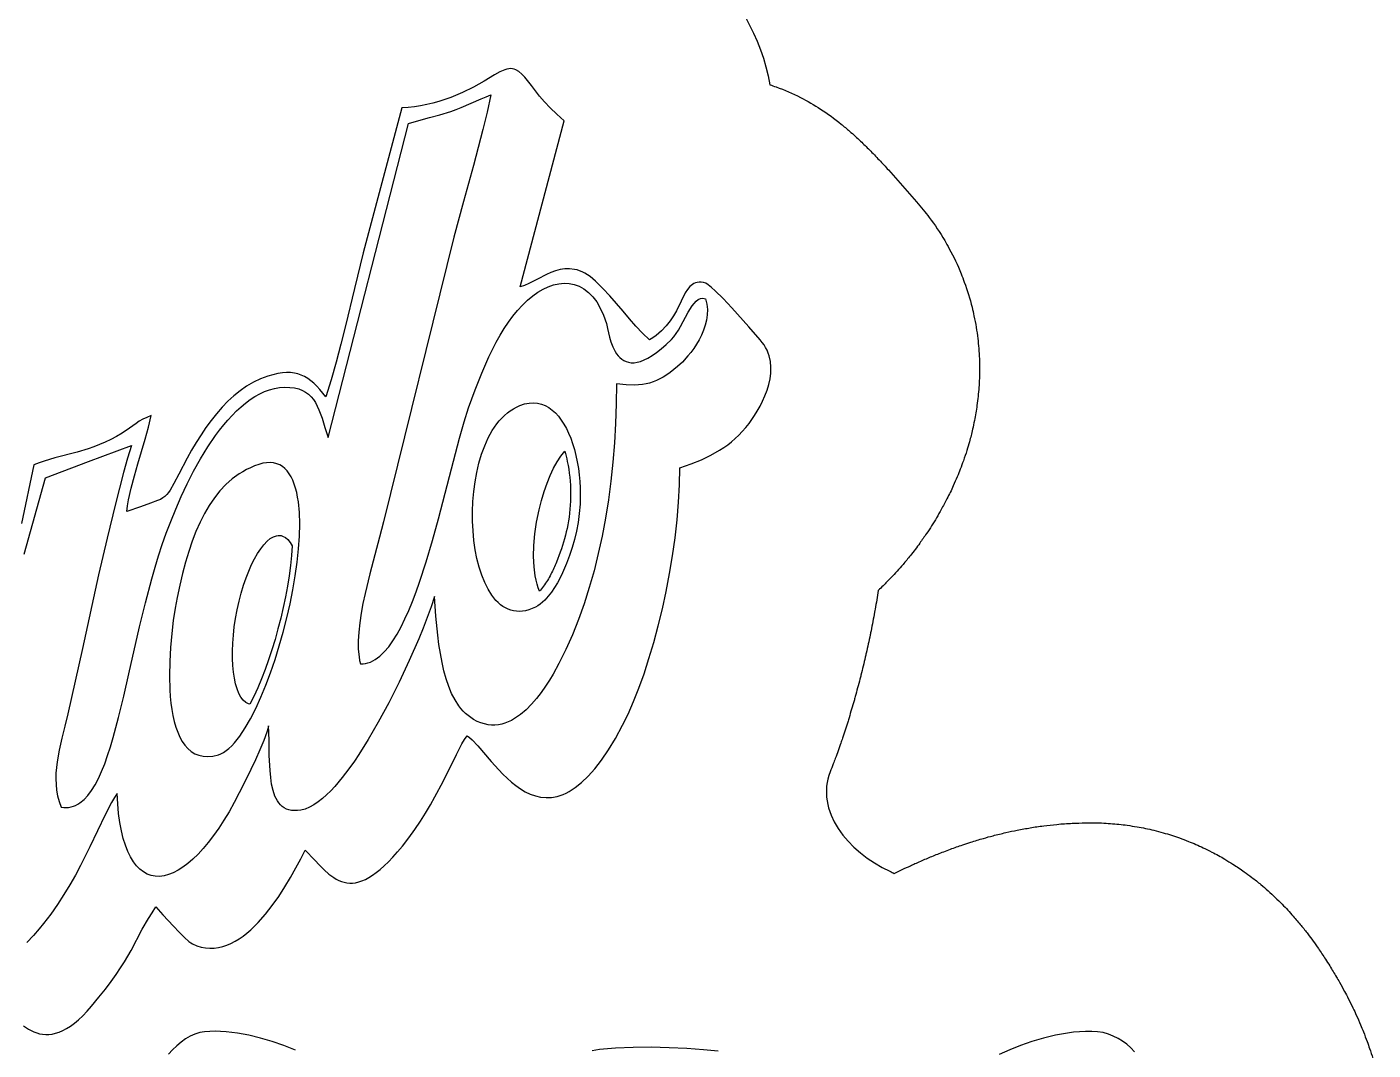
# Model space of a CAD drawing. Extents: x 0 to 500, y 0 to 300.
# Drawn here: x 126.5 to 223.3, y 89.5 to 163.1 of the extents above; entities that cross this region are included whole.
import ezdxf

# ---------------------------------------------------------------- set-up
doc = ezdxf.new("R2010")
doc.units = 0
doc.layers.add('Nível Padrão', color=18, linetype='CONTINUOUS')

msp = doc.modelspace()

# ---------------------------------------------------------------- linework, layer by layer
at = {"layer": 'Nível Padrão'}
msp.add_lwpolyline([(174.877, 167.779, -0.174713), (179.932, 158.948, -0.008094), (180.39, 158.787, -0.030522), (182.138, 158.029, -0.026651), (183.586, 157.188, -0.030434), (185.061, 156.114, -0.0031), (185.664, 155.607, -0.017986), (186.464, 154.883, -0.001284), (187.102, 154.255, -0.008364), (187.454, 153.898, -0.001195), (188.134, 153.176, -0.008158), (188.463, 152.814), (190.484, 150.523, -0.012552), (190.968, 149.946, -0.004757), (191.392, 149.4, -0.03336), (192.505, 147.739, -0.004842), (192.834, 147.154, -0.033152), (193.685, 145.358, -0.004805), (193.917, 144.747, -0.031466), (194.471, 142.944, -0.004743), (194.613, 142.316, -0.027415), (194.883, 140.695, -0.006309), (194.951, 139.984, -0.025205), (195.011, 138.473, -0.00475), (194.997, 137.83, -0.021651), (194.907, 136.534, -0.0048), (194.827, 135.89, -0.018473), (194.645, 134.797, -0.004651), (194.509, 134.167, -0.015384), (194.283, 133.272, -0.004834), (194.096, 132.644, -0.012854), (193.854, 131.912, -0.004846), (193.625, 131.298, -0.009731), (193.409, 130.756, -0.006175), (193.123, 130.104, -0.017256), (192.67, 129.174, -0.001232), (192.254, 128.396, -0.011179), (191.924, 127.812, -0.00626), (191.568, 127.234, -0.011298), (191.197, 126.667, -0.003076), (190.716, 125.98, -0.018629), (190.04, 125.09, -0.001242), (189.51, 124.45, -0.021709), (188.637, 123.484, -0.001276), (188.075, 122.918, -0.00796), (187.732, 122.585, -0.001222), (187.507, 121.239, -0.003665), (187.468, 121.023, -0.001222), (187.208, 119.675, -0.004787), (187.151, 119.394, -0.001197), (186.862, 118.067, -0.004775), (186.799, 117.788, -0.001194), (186.484, 116.49, -0.004857), (186.412, 116.207, -0.001214), (186.073, 114.944, -0.005043), (185.991, 114.652, -0.001261), (185.63, 113.431, -0.005576), (185.531, 113.111, -0.001115), (185.154, 111.95, -0.00606), (185.037, 111.606, -0.001212), (184.642, 110.5, -0.00695), (184.496, 110.109, -0.000633), (184.273, 109.544), (184.181, 109.284), (184.107, 109.022), (184.053, 108.761), (184.017, 108.498), (183.999, 108.237), (183.999, 107.975), (184.015, 107.714), (184.049, 107.455), (184.098, 107.197), (184.163, 106.94), (184.338, 106.434), (184.569, 105.938), (184.853, 105.456), (185.187, 104.99), (185.565, 104.542), (185.985, 104.115), (186.442, 103.711), (186.933, 103.334), (187.454, 102.985), (188.001, 102.668), (188.569, 102.384, -0.005796), (188.884, 102.235, -0.001218), (190.037, 102.785, -0.006089), (190.369, 102.936, -0.001218), (191.19, 103.294, -0.007135), (191.585, 103.459, -0.001189), (192.437, 103.797, -0.008579), (192.919, 103.979, -0.001226), (193.8, 104.289, -0.010157), (194.379, 104.479, -0.001269), (195.286, 104.753, -0.012022), (195.982, 104.944, -0.001202), (196.904, 105.169, -0.013954), (197.722, 105.345, -0.001268), (198.661, 105.515, -0.016185), (199.622, 105.657, -0.001245), (200.568, 105.76, -0.018585), (201.68, 105.84, -0.001239), (202.63, 105.869, -0.019139), (203.778, 105.859, -0.00481), (204.429, 105.82, -0.020245), (205.636, 105.696, -0.006392), (206.335, 105.584, -0.020581), (207.544, 105.333, -0.006478), (208.219, 105.152, -0.020368), (209.384, 104.783, -0.006407), (210.027, 104.538, -0.019361), (211.093, 104.079, -0.006486), (211.709, 103.772, -0.017909), (212.651, 103.256, -0.006431), (213.233, 102.896, -0.016153), (214.038, 102.356, -0.006261), (214.582, 101.952, -0.013925), (215.237, 101.433, -0.006377), (215.757, 100.982, -0.011611), (216.27, 100.512, -0.006497), (216.767, 100.019, -0.01965), (217.567, 99.153, -0.001228), (218.131, 98.485, -0.012848), (218.613, 97.884, -0.004837), (218.995, 97.368, -0.01098), (219.374, 96.829, -0.00122), (219.879, 96.068, -0.009628), (220.19, 95.581, -0.001203), (220.67, 94.784, -0.007133), (220.886, 94.415, -0.00291), (221.254, 93.75, -0.00968), (221.525, 93.236, -0.00296), (221.858, 92.558, -0.009536), (222.1, 92.04, -0.002917), (222.398, 91.354, -0.009344), (222.611, 90.836, -0.002859), (222.874, 90.144, -0.008856), (223.053, 89.644, -0.003091), (223.286, 88.932, -0.008591)], format="xyb", dxfattribs=at)
for points in [[(126.279, 91.284), (126.639, 91.039), (126.828, 90.934), (127.024, 90.842), (127.226, 90.767), (127.434, 90.709), (127.649, 90.67), (127.872, 90.652), (128.101, 90.657), (128.339, 90.686), (128.584, 90.741), (128.837, 90.824), (129.098, 90.936), (129.368, 91.079), (129.646, 91.256), (129.933, 91.467), (130.229, 91.714), (130.535, 91.999), (130.85, 92.324), (131.175, 92.69), (131.704, 93.327), (132.17, 93.915), (132.579, 94.46), (132.938, 94.966), (133.254, 95.438), (133.533, 95.881), (134.008, 96.702), (134.818, 98.217), (135.261, 98.99), (135.516, 99.398), (135.801, 99.827), (136.301, 99.264), (137.057, 98.433), (137.461, 98.012), (137.842, 97.636), (138.174, 97.343), (138.311, 97.24), (138.426, 97.171), (138.743, 97.036), (139.058, 96.939), (139.371, 96.879), (139.682, 96.854), (139.99, 96.862), (140.296, 96.902), (140.599, 96.973), (140.899, 97.072), (141.195, 97.199), (141.487, 97.351), (141.776, 97.527), (142.061, 97.725), (142.341, 97.944), (142.617, 98.182), (142.887, 98.438), (143.153, 98.709), (143.669, 99.293), (144.162, 99.922), (144.63, 100.583), (145.072, 101.262), (145.485, 101.948), (145.867, 102.626), (146.218, 103.285), (146.534, 103.912), (147.223, 103.175), (147.559, 102.819), (147.895, 102.485), (148.235, 102.185), (148.584, 101.93), (148.763, 101.822), (148.946, 101.729), (149.134, 101.653), (149.326, 101.595), (149.523, 101.556), (149.727, 101.537), (149.937, 101.54), (150.155, 101.567), (150.379, 101.618), (150.613, 101.695), (150.854, 101.8), (151.106, 101.933), (151.366, 102.096), (151.638, 102.291), (151.92, 102.518), (152.214, 102.779), (152.519, 103.076), (152.837, 103.409), (153.169, 103.781), (153.514, 104.192), (153.978, 104.786), (154.411, 105.383), (154.814, 105.98), (155.189, 106.574), (155.537, 107.162), (155.861, 107.738), (156.443, 108.846), (157.398, 110.776), (157.803, 111.542), (157.993, 111.862), (158.178, 112.136), (158.354, 112.011), (158.541, 111.846), (158.95, 111.416), (159.905, 110.293), (160.45, 109.679), (160.739, 109.377), (161.04, 109.084), (161.352, 108.806), (161.674, 108.547), (162.008, 108.313), (162.353, 108.108), (162.709, 107.938), (163.076, 107.807), (163.454, 107.72), (163.843, 107.683), (164.243, 107.7), (164.653, 107.776), (164.863, 107.837), (165.075, 107.916), (165.289, 108.012), (165.507, 108.125), (165.95, 108.409), (166.403, 108.771), (166.868, 109.218), (167.342, 109.753), (167.828, 110.383), (168.324, 111.111), (168.831, 111.944), (169.348, 112.885), (169.745, 113.692), (170.136, 114.584), (170.518, 115.553), (170.89, 116.59), (171.246, 117.688), (171.587, 118.837), (171.907, 120.03), (172.206, 121.259), (172.479, 122.515), (172.725, 123.79), (172.941, 125.077), (173.123, 126.366), (173.27, 127.65), (173.378, 128.921), (173.446, 130.169), (173.469, 131.388), (174.274, 131.677), (175.014, 131.978), (175.694, 132.301), (176.322, 132.656), (176.618, 132.849), (176.904, 133.053), (177.179, 133.271), (177.446, 133.502), (177.704, 133.749), (177.955, 134.013), (178.199, 134.295), (178.437, 134.596), (178.832, 135.159), (179.033, 135.482), (179.229, 135.829), (179.415, 136.195), (179.586, 136.578), (179.735, 136.975), (179.857, 137.382), (179.948, 137.795), (180.002, 138.212), (180.012, 138.629), (179.975, 139.043), (179.883, 139.45), (179.816, 139.65), (179.733, 139.848), (179.635, 140.042), (179.519, 140.232), (179.386, 140.419), (179.235, 140.601), (178.423, 141.534), (177.214, 142.892), (176.583, 143.562), (176, 144.135), (175.741, 144.365), (175.513, 144.545), (175.322, 144.667), (175.173, 144.724), (175.009, 144.742), (174.858, 144.743), (174.72, 144.728), (174.593, 144.697), (174.476, 144.651), (174.368, 144.591), (174.175, 144.431), (174.006, 144.224), (173.852, 143.976), (173.555, 143.381), (173.218, 142.696), (173.013, 142.335), (172.773, 141.97), (172.488, 141.608), (172.152, 141.254), (171.754, 140.916), (171.529, 140.754), (171.287, 140.598), (170.789, 141.078), (170.311, 141.588), (169.843, 142.119), (169.38, 142.664), (168.434, 143.761), (167.936, 144.296), (167.412, 144.811), (167.015, 145.143), (166.821, 145.277), (166.63, 145.391), (166.442, 145.486), (166.256, 145.563), (166.073, 145.623), (165.892, 145.667), (165.538, 145.711), (165.192, 145.702), (164.853, 145.648), (164.521, 145.557), (164.194, 145.436), (163.871, 145.293), (163.237, 144.971), (162.61, 144.654), (162.296, 144.516), (161.982, 144.401), (165.159, 156.352), (165.159, 156.352), (164.616, 156.818), (164.145, 157.273), (163.736, 157.711), (163.381, 158.128), (162.798, 158.877), (162.325, 159.48), (162.108, 159.715), (161.893, 159.899), (161.67, 160.026), (161.553, 160.067), (161.431, 160.092), (161.303, 160.101), (161.168, 160.093), (161.024, 160.066), (160.871, 160.022), (160.532, 159.875), (160.142, 159.648), (159.403, 159.193), (158.63, 158.765), (157.828, 158.374), (156.999, 158.028), (156.575, 157.876), (156.146, 157.738), (155.712, 157.616), (155.274, 157.511), (154.831, 157.424), (154.384, 157.357), (153.933, 157.31), (153.48, 157.285), (150.695, 146.861), (150.063, 144.284), (149.421, 141.619), (149.089, 140.291), (148.748, 138.987), (148.393, 137.721), (148.023, 136.509), (147.578, 137.037), (147.362, 137.267), (147.147, 137.475), (146.93, 137.659), (146.71, 137.819), (146.485, 137.955), (146.251, 138.066), (146.008, 138.151), (145.752, 138.21), (145.481, 138.242), (145.194, 138.248), (144.887, 138.225), (144.56, 138.175), (144.209, 138.095), (143.832, 137.986), (143.308, 137.793), (142.803, 137.552), (142.318, 137.267), (141.85, 136.941), (141.401, 136.578), (140.969, 136.179), (140.553, 135.749), (140.153, 135.29), (139.768, 134.805), (139.397, 134.297), (139.04, 133.77), (138.696, 133.225), (138.364, 132.667), (138.044, 132.099), (137.435, 130.942), (137.096, 130.276), (136.828, 129.801), (136.704, 129.62), (136.578, 129.468), (136.443, 129.34), (136.292, 129.23), (136.118, 129.131), (135.916, 129.038), (135.396, 128.845), (134.679, 128.601), (133.712, 128.26), (133.764, 128.671), (133.834, 129.09), (134.018, 129.944), (134.248, 130.815), (134.504, 131.696), (135.032, 133.453), (135.268, 134.313), (135.462, 135.152), (135.141, 135.022), (134.859, 134.886), (134.605, 134.742), (134.368, 134.591), (133.898, 134.261), (133.359, 133.89), (132.96, 133.647), (132.559, 133.431), (132.155, 133.238), (131.749, 133.067), (131.343, 132.913), (130.937, 132.775), (130.126, 132.534), (128.536, 132.109), (127.768, 131.878), (127.394, 131.749), (127.026, 131.606), (126.129, 127.392)], [(126.331, 125.178), (127.848, 130.67), (130.954, 131.847), (134.039, 133.001), (133.761, 132.083), (133.475, 131.072), (132.886, 128.817), (132.283, 126.329), (131.678, 123.703), (130.51, 118.417), (129.473, 113.714), (129.259, 112.819), (129.044, 111.949), (128.849, 111.101), (128.698, 110.268), (128.646, 109.856), (128.613, 109.446), (128.603, 109.038), (128.617, 108.631), (128.66, 108.224), (128.732, 107.817), (128.839, 107.409), (128.981, 106.999), (129.167, 106.976), (129.348, 106.971), (129.524, 106.984), (129.695, 107.014), (129.862, 107.061), (130.024, 107.125), (130.182, 107.206), (130.335, 107.302), (130.63, 107.541), (130.909, 107.839), (131.174, 108.194), (131.426, 108.603), (131.667, 109.061), (131.896, 109.567), (132.116, 110.118), (132.328, 110.71), (132.532, 111.341), (132.731, 112.008), (133.113, 113.435), (133.484, 114.969), (133.854, 116.586), (134.622, 119.973), (135.04, 121.696), (135.492, 123.406), (135.734, 124.248), (135.988, 125.079), (136.255, 125.895), (136.536, 126.693), (136.858, 127.543), (137.218, 128.426), (137.614, 129.33), (138.045, 130.242), (138.509, 131.15), (139.005, 132.04), (139.532, 132.9), (140.088, 133.717), (140.377, 134.106), (140.672, 134.479), (140.974, 134.835), (141.283, 135.172), (141.598, 135.489), (141.919, 135.784), (142.246, 136.056), (142.579, 136.303), (142.918, 136.523), (143.262, 136.714), (143.612, 136.876), (143.967, 137.007), (144.326, 137.105), (144.691, 137.168), (145.06, 137.194), (145.434, 137.183), (145.765, 137.14), (146.061, 137.068), (146.325, 136.969), (146.56, 136.842), (146.769, 136.689), (146.954, 136.511), (147.119, 136.309), (147.267, 136.084), (147.4, 135.837), (147.522, 135.569), (147.742, 134.973), (147.951, 134.303), (148.172, 133.569), (153.948, 156.153), (153.948, 156.153), (154.705, 156.377), (155.461, 156.58), (156.221, 156.785), (156.993, 157.021), (157.377, 157.158), (157.75, 157.307), (158.47, 157.624), (159.175, 157.936), (159.529, 158.078), (159.886, 158.206), (159.613, 156.979), (159.308, 155.72), (158.631, 153.141), (157.917, 150.542), (157.227, 147.992), (152.149, 127.507), (151.873, 126.409), (151.533, 125.145), (151.171, 123.774), (150.83, 122.352), (150.68, 121.64), (150.55, 120.936), (150.447, 120.249), (150.375, 119.585), (150.34, 118.951), (150.346, 118.354), (150.399, 117.803), (150.445, 117.546), (150.504, 117.303), (150.687, 117.306), (150.866, 117.329), (151.044, 117.371), (151.218, 117.432), (151.391, 117.512), (151.56, 117.609), (151.893, 117.854), (152.217, 118.164), (152.531, 118.534), (152.837, 118.961), (153.134, 119.44), (153.423, 119.967), (153.704, 120.538), (153.976, 121.148), (154.242, 121.794), (154.499, 122.471), (154.75, 123.175), (155.23, 124.648), (155.684, 126.179), (156.113, 127.734), (156.907, 130.785), (157.624, 133.533), (157.959, 134.71), (158.28, 135.711), (158.743, 136.994), (159.222, 138.215), (159.726, 139.367), (159.99, 139.913), (160.262, 140.439), (160.545, 140.942), (160.839, 141.423), (161.145, 141.88), (161.465, 142.311), (161.798, 142.716), (162.147, 143.094), (162.512, 143.443), (162.894, 143.763), (163.259, 144.023), (163.63, 144.243), (164.007, 144.419), (164.386, 144.551), (164.765, 144.634), (165.141, 144.668), (165.512, 144.65), (165.875, 144.577), (166.228, 144.449), (166.568, 144.261), (166.892, 144.013), (167.199, 143.702), (167.485, 143.325), (167.748, 142.881), (167.985, 142.368), (168.195, 141.782), (168.272, 141.41), (168.407, 140.796), (168.511, 140.446), (168.644, 140.093), (168.814, 139.756), (168.915, 139.6), (169.026, 139.455), (169.149, 139.324), (169.284, 139.209), (169.432, 139.112), (169.595, 139.036), (169.771, 138.984), (169.963, 138.957), (170.17, 138.958), (170.394, 138.99), (170.635, 139.054), (170.893, 139.154), (171.171, 139.292), (171.467, 139.47), (171.783, 139.69), (172.119, 139.955), (172.477, 140.268), (172.856, 140.63), (173.036, 140.828), (173.204, 141.051), (173.363, 141.293), (173.515, 141.549), (174.075, 142.587), (174.35, 143.037), (174.493, 143.225), (174.64, 143.38), (174.794, 143.497), (174.956, 143.57), (175.127, 143.593), (175.311, 143.561), (175.405, 143.174), (175.445, 142.787), (175.437, 142.403), (175.386, 142.024), (175.296, 141.653), (175.174, 141.291), (175.024, 140.94), (174.852, 140.604), (174.662, 140.284), (174.461, 139.982), (174.254, 139.701), (174.045, 139.442), (173.644, 139.002), (173.301, 138.68), (172.774, 138.258), (172.522, 138.08), (172.275, 137.923), (172.031, 137.787), (171.787, 137.67), (171.541, 137.573), (171.292, 137.493), (171.037, 137.432), (170.774, 137.387), (170.501, 137.358), (170.216, 137.345), (169.602, 137.361), (168.914, 137.431), (168.897, 136.002), (168.849, 134.587), (168.768, 133.187), (168.655, 131.805), (168.51, 130.442), (168.332, 129.101), (168.122, 127.784), (167.879, 126.492), (167.604, 125.228), (167.296, 123.994), (166.956, 122.791), (166.583, 121.622), (166.178, 120.489), (165.74, 119.393), (165.27, 118.338), (164.766, 117.324), (164.347, 116.562), (164.092, 116.136), (163.808, 115.695), (163.497, 115.251), (163.159, 114.814), (162.797, 114.395), (162.412, 114.007), (162.004, 113.659), (161.792, 113.505), (161.574, 113.364), (161.352, 113.239), (161.126, 113.132), (160.894, 113.043), (160.658, 112.974), (160.418, 112.927), (160.173, 112.902), (159.925, 112.901), (159.673, 112.927), (159.417, 112.979), (159.157, 113.059), (158.894, 113.169), (158.628, 113.311), (158.428, 113.439), (158.238, 113.581), (158.059, 113.737), (157.889, 113.907), (157.729, 114.089), (157.578, 114.284), (157.302, 114.708), (157.06, 115.176), (156.847, 115.684), (156.663, 116.228), (156.503, 116.805), (156.366, 117.41), (156.249, 118.04), (156.149, 118.692), (156.064, 119.361), (155.928, 120.736), (155.82, 122.137), (155.576, 121.4), (155.304, 120.645), (155.009, 119.876), (154.693, 119.099), (154.011, 117.536), (153.282, 115.994), (152.531, 114.509), (151.783, 113.121), (151.061, 111.866), (150.391, 110.783), (150.081, 110.315), (149.677, 109.746), (149.197, 109.122), (148.657, 108.488), (148.369, 108.182), (148.072, 107.891), (147.767, 107.621), (147.458, 107.377), (147.146, 107.166), (146.833, 106.993), (146.52, 106.863), (146.211, 106.783), (145.971, 106.752), (145.749, 106.746), (145.544, 106.763), (145.356, 106.802), (145.183, 106.863), (145.026, 106.944), (144.882, 107.044), (144.753, 107.162), (144.636, 107.298), (144.531, 107.45), (144.438, 107.617), (144.355, 107.798), (144.22, 108.199), (144.119, 108.645), (144.048, 109.127), (144, 109.638), (143.951, 110.713), (143.928, 111.805), (143.886, 112.848), (143.842, 112.64), (143.77, 112.393), (143.557, 111.803), (143.275, 111.124), (142.952, 110.404), (142.291, 109.022), (141.792, 108.026), (141.426, 107.328), (141.056, 106.671), (140.684, 106.056), (140.311, 105.483), (139.937, 104.953), (139.564, 104.465), (139.193, 104.021), (138.823, 103.62), (138.457, 103.264), (138.095, 102.951), (137.739, 102.683), (137.388, 102.46), (137.044, 102.282), (136.707, 102.15), (136.38, 102.064), (136.061, 102.024), (135.754, 102.031), (135.458, 102.085), (135.174, 102.187), (134.903, 102.336), (134.646, 102.533), (134.404, 102.779), (134.178, 103.074), (133.969, 103.418), (133.778, 103.811), (133.605, 104.255), (133.452, 104.748), (133.319, 105.292), (133.208, 105.888), (133.118, 106.534), (133.052, 107.232), (133.01, 107.982), (132.809, 107.691), (132.599, 107.334), (132.145, 106.446), (131.051, 104.134), (130.381, 102.8), (130.01, 102.109), (129.611, 101.409), (129.184, 100.706), (128.726, 100.007), (128.236, 99.315), (127.712, 98.638), (127.393, 98.247), (126.987, 97.774), (126.509, 97.268)], [(145.825, 89.53), (144.991, 89.857), (144.152, 90.148), (143.312, 90.397), (142.478, 90.601), (141.653, 90.752), (140.844, 90.848), (140.447, 90.873), (140.055, 90.882), (139.67, 90.875), (139.292, 90.85), (138.945, 90.792), (138.603, 90.683), (138.265, 90.529), (137.934, 90.334), (137.61, 90.103), (137.295, 89.842), (136.99, 89.554), (136.696, 89.246)], [(206.157, 89.416), (205.881, 89.692), (205.592, 89.945), (205.287, 90.173), (204.967, 90.373), (204.629, 90.543), (204.273, 90.68), (203.896, 90.783), (203.497, 90.849), (203.075, 90.875), (202.637, 90.871), (202.2, 90.849), (201.763, 90.81), (201.327, 90.754), (200.463, 90.598), (199.611, 90.39), (198.777, 90.138), (197.964, 89.853), (197.179, 89.541), (196.425, 89.213)], [(176.231, 89.444), (175.164, 89.546), (173.974, 89.634), (172.705, 89.698), (171.399, 89.732), (170.099, 89.726), (168.847, 89.673), (168.252, 89.626), (167.686, 89.565), (167.153, 89.487)]]:
    msp.add_lwpolyline(points, dxfattribs=at)
for points in [[(161.964, 135.877), (162.302, 135.989), (162.627, 136.054), (162.938, 136.072), (163.236, 136.046), (163.521, 135.979), (163.792, 135.873), (164.049, 135.73), (164.293, 135.553), (164.524, 135.343), (164.74, 135.103), (164.943, 134.835), (165.132, 134.542), (165.308, 134.225), (165.469, 133.887), (165.616, 133.53), (165.749, 133.157), (165.881, 132.727), (165.995, 132.282), (166.092, 131.826), (166.171, 131.361), (166.232, 130.891), (166.276, 130.419), (166.302, 129.949), (166.31, 129.482), (166.29, 128.79), (166.234, 128.123), (166.146, 127.478), (166.028, 126.853), (165.883, 126.248), (165.715, 125.659), (165.525, 125.084), (165.318, 124.522), (165.025, 123.841), (164.85, 123.488), (164.658, 123.137), (164.451, 122.794), (164.23, 122.468), (163.998, 122.165), (163.755, 121.893), (163.594, 121.738), (163.43, 121.601), (163.263, 121.483), (163.094, 121.386), (162.848, 121.274), (162.608, 121.187), (162.375, 121.125), (162.148, 121.087), (161.928, 121.072), (161.714, 121.08), (161.507, 121.109), (161.306, 121.159), (161.112, 121.23), (160.925, 121.321), (160.745, 121.43), (160.571, 121.558), (160.404, 121.703), (160.245, 121.865), (160.092, 122.043), (159.946, 122.237), (159.675, 122.667), (159.433, 123.152), (159.219, 123.683), (159.035, 124.257), (158.88, 124.867), (158.754, 125.508), (158.659, 126.174), (158.594, 126.86), (158.56, 127.559), (158.557, 128.267), (158.586, 128.977), (158.646, 129.684), (158.738, 130.383), (158.862, 131.067), (159.02, 131.731), (159.21, 132.369), (159.434, 132.976), (159.692, 133.546), (159.983, 134.074), (160.309, 134.554), (160.485, 134.774), (160.67, 134.979), (160.864, 135.17), (161.066, 135.346), (161.277, 135.505), (161.497, 135.647), (161.726, 135.771), (161.964, 135.877)], [(142.875, 131.532), (142.588, 131.407), (142.31, 131.27), (142.042, 131.12), (141.782, 130.957), (141.288, 130.597), (140.828, 130.189), (140.4, 129.736), (140.002, 129.238), (139.632, 128.697), (139.289, 128.113), (138.971, 127.489), (138.677, 126.826), (138.406, 126.124), (138.154, 125.385), (137.922, 124.61), (137.707, 123.8), (137.508, 122.958), (137.323, 122.083), (137.179, 121.298), (137.047, 120.422), (136.933, 119.477), (136.844, 118.486), (136.787, 117.469), (136.769, 116.448), (136.798, 115.444), (136.831, 114.956), (136.879, 114.48), (136.942, 114.019), (137.021, 113.577), (137.117, 113.154), (137.23, 112.755), (137.362, 112.383), (137.513, 112.038), (137.685, 111.725), (137.878, 111.447), (138.092, 111.205), (138.33, 111.002), (138.591, 110.842), (138.878, 110.726), (139.189, 110.659), (139.527, 110.641), (139.893, 110.676), (140.286, 110.767), (140.475, 110.838), (140.666, 110.938), (140.858, 111.068), (141.051, 111.225), (141.246, 111.409), (141.44, 111.619), (141.829, 112.112), (142.217, 112.695), (142.6, 113.359), (142.977, 114.097), (143.344, 114.9), (143.699, 115.759), (144.04, 116.665), (144.365, 117.611), (144.67, 118.588), (144.953, 119.587), (145.212, 120.6), (145.444, 121.619), (145.647, 122.634), (145.818, 123.638), (145.955, 124.621), (146.055, 125.576), (146.116, 126.494), (146.135, 127.367), (146.11, 128.185), (146.038, 128.941), (145.984, 129.293), (145.917, 129.626), (145.837, 129.939), (145.744, 130.231), (145.637, 130.502), (145.517, 130.749), (145.382, 130.972), (145.233, 131.17), (145.069, 131.342), (144.89, 131.486), (144.695, 131.602), (144.485, 131.689), (144.259, 131.745), (144.016, 131.77), (143.757, 131.762), (143.48, 131.721), (143.186, 131.644), (142.875, 131.532)], [(145.586, 125.789), (145.538, 125.094), (145.465, 124.374), (145.368, 123.636), (145.248, 122.883), (145.107, 122.12), (144.947, 121.351), (144.768, 120.582), (144.572, 119.817), (144.36, 119.061), (144.134, 118.318), (143.895, 117.592), (143.644, 116.889), (143.383, 116.214), (143.114, 115.57), (142.836, 114.963), (142.553, 114.397), (142.464, 114.423), (142.36, 114.468), (142.261, 114.528), (142.076, 114.692), (141.91, 114.91), (141.763, 115.18), (141.636, 115.498), (141.528, 115.861), (141.441, 116.264), (141.375, 116.705), (141.33, 117.181), (141.306, 117.688), (141.304, 118.222), (141.325, 118.78), (141.368, 119.359), (141.435, 119.955), (141.526, 120.566), (141.64, 121.187), (141.776, 121.8), (141.928, 122.388), (142.096, 122.949), (142.277, 123.479), (142.47, 123.976), (142.673, 124.437), (142.885, 124.86), (143.104, 125.242), (143.329, 125.58), (143.557, 125.871), (143.787, 126.113), (144.017, 126.304), (144.246, 126.44), (144.472, 126.519), (144.584, 126.536), (144.694, 126.538), (144.803, 126.525), (144.91, 126.495), (145.104, 126.395), (145.282, 126.243), (145.442, 126.039), (145.586, 125.789)]]:
    msp.add_lwpolyline(points, close=True, dxfattribs=at)
msp.add_lwpolyline([(163.378, 122.518), (163.283, 122.761), (163.199, 123.027), (163.128, 123.314), (163.068, 123.621), (162.984, 124.29), (162.951, 125.024), (162.968, 125.811), (163.038, 126.64), (163.161, 127.502), (163.339, 128.386), (163.509, 129.057), (163.702, 129.694), (163.915, 130.294), (164.145, 130.853), (164.39, 131.368), (164.647, 131.834), (164.913, 132.248), (165.187, 132.607, -0.020787), (165.372, 131.857, -0.097284), (165.403, 127.291, -0.037591), (164.868, 125.323), (164.601, 124.612, -0.025482), (164.193, 123.742, -0.033372), (163.671, 122.89, -0.029119), (163.378, 122.518)], format="xyb", close=True, dxfattribs=at)

doc.saveas('drawing.dxf')
